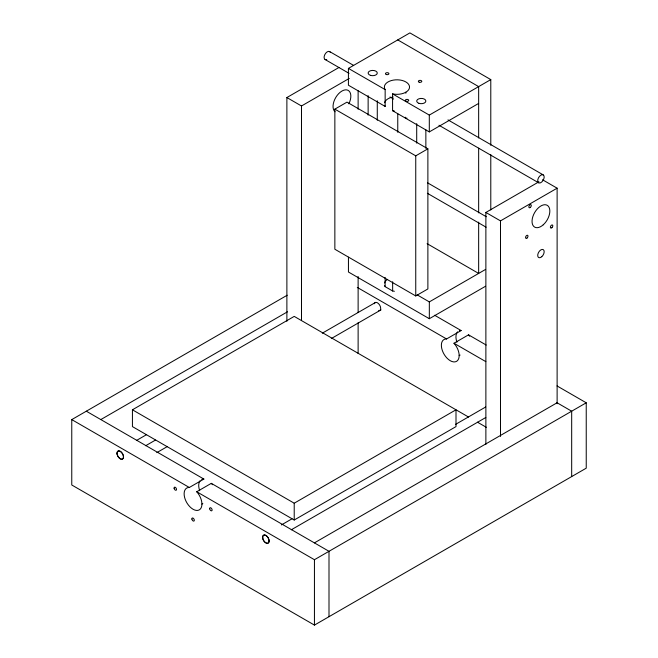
<?xml version="1.0" encoding="UTF-8"?>
<svg xmlns="http://www.w3.org/2000/svg" width="658" height="658" viewBox="0 0 658 658"><rect width="100%" height="100%" fill="white"/><g stroke="black" fill="none" stroke-linecap="round" stroke-linejoin="round"><path stroke-width="0.99" d="M286.88 321.318L286.88 97.548L339.076 67.412M478.654 103.421L429.304 131.913L392.571 110.7L392.571 93.88A12.584 7.263 0 0 0 409.449 87.933A12.584 7.263 0 0 0 395.458 79.857A12.584 7.263 0 0 0 385.152 89.603L385.152 106.415L348.419 85.211L348.419 68.391L409.901 32.9L490.786 79.602L490.786 145.295M286.88 97.548L301.496 105.987L349.275 78.409M334.856 109.138L346.988 102.13L427.881 148.831L427.881 288.944L415.749 295.952L334.856 249.242L334.856 109.138L415.749 155.839L427.881 148.831M392.571 93.88L429.304 115.092L490.786 79.602M557.038 385.933L586.237 402.795L586.237 468.175L314.442 625.1L71.763 484.987L71.763 419.607L287.217 295.212M100.822 419.574L287.497 311.793M132.431 409.794L294.216 503.205L456.002 409.794L456.002 426.606L294.216 520.017L132.431 426.606L132.431 409.794L294.216 316.391L468.562 417.049M485.875 444.421L485.875 212.444L538.96 181.789M485.875 212.444L500.491 220.882L557.12 188.188L557.12 403.741M136.658 440.366L146.43 434.724M322.305 333.187L375.595 302.417M145.681 445.729L155.444 440.087M331.319 338.549L381.064 309.828M156.826 452.622L167.494 446.469M417.106 294.833L429.329 301.899L485.588 269.418M348.444 257.171L348.444 272.009L429.329 318.711L485.538 286.255M329 616.694L329 551.305L211.3 483.35L196.734 491.756A12.584 7.263 60 0 1 200.024 509.35A12.584 7.263 60 0 1 186.033 501.281A12.584 7.263 60 0 1 189.323 487.479L203.881 479.073L86.321 411.201M486.237 345.055L468.537 334.84L453.979 343.246A12.584 7.263 60 0 1 457.261 360.839A12.584 7.263 60 0 1 443.278 352.762A12.584 7.263 60 0 1 446.56 338.96L461.126 330.555L434.609 315.248M201.924 504.094L202.837 503.576M459.169 355.583L460.082 355.057M281.377 524.944L292.037 518.792M455.476 424.435L485.678 406.998M291.288 529.797L485.81 417.485M314.409 542.883L557.087 402.77M196.734 491.756L314.442 559.711L586.237 402.795M397.761 39.908L478.654 86.609L478.654 137.925M329.617 51.554L353.642 65.43M447.991 119.896L543.228 174.888A4.573 2.64 -60 0 1 541.781 181.97A4.573 2.64 -60 0 1 537.816 179.683A4.573 2.64 -60 0 1 543.228 174.888M542.505 179.749L557.12 188.188M348.419 68.391L385.152 89.603M325.036 59.483L349.069 73.359M390.013 96.989L393.574 99.045M438.968 125.259L538.655 182.809M427.535 182.817L486.278 216.729M427.379 193.287L486.122 227.207M427.1 243.657L478.654 273.424L478.654 222.1M384.626 285.638A12.584 7.263 0 0 0 385.127 286.649L392.645 290.992A12.584 7.263 0 0 0 394.397 291.28M357.286 287.423L446.56 338.96M453.979 343.246L485.834 361.637M556.635 402.515L571.679 411.201L571.679 476.581M477.453 422.181L486.344 427.313M71.763 419.607L189.323 487.479M500.491 220.882L500.491 436.435M490.786 154.531L490.786 209.96M478.654 148.19L478.654 212.863M429.304 115.092L429.304 131.913M429.329 301.899L429.329 318.711M425.858 129.791L425.858 148.272M416.703 123.63L416.703 143.14M415.749 155.839L415.749 295.952M405.846 92.21L405.846 93.263M397.761 113.809L397.761 132.291M392.645 281.747L392.645 290.992M385.127 277.405L385.127 286.649M377.281 100.764L377.281 120.266M368.135 95.632L368.135 115.134M358.125 90.746L358.125 109.22M358.125 276.533L358.125 312.46M358.125 322.724L358.125 353.519M314.442 559.711L314.442 625.1M301.496 105.987L301.496 320.52M294.216 503.205L294.216 520.017M456.923 342.193A12.584 7.263 60 0 1 457.614 331.854M459.457 330.744A12.584 7.263 60 0 1 461.126 330.555M468.537 334.84A12.584 7.263 60 0 1 469.672 336.213M374.353 303.716A4.573 2.64 60 0 1 379.641 305.032A4.573 2.64 60 0 1 378.654 310.708M199.687 490.712A12.584 7.263 60 0 1 200.016 480.792M201.702 479.452A12.584 7.263 60 0 1 203.881 479.073M211.3 483.35A12.584 7.263 60 0 1 212.427 484.724M326.738 59.533A4.573 2.64 -60 0 1 324.83 54.589A4.573 2.64 -60 0 1 330.332 52.401M335.037 111.786A12.584 7.263 -60 0 1 335.868 97.31A12.584 7.263 -60 0 1 348.016 90.302A12.584 7.263 -60 0 1 348.855 103.808M384.535 282.981A12.584 7.263 0 0 1 387.504 279.362M394.323 110.988A12.584 7.263 0 0 1 392.571 110.7M385.152 106.415A12.584 7.263 0 0 1 384.642 105.403M384.527 102.73A12.584 7.263 0 0 1 393.13 96.965M407.022 118.193A1.719 0.987 0 0 1 405.303 117.206M117.034 453.806A4.573 2.64 60 0 0 122.265 459.136A4.573 2.64 60 0 0 121.385 452.235A4.573 2.64 60 0 0 117.034 453.806M262.641 537.866A4.573 2.64 60 0 0 267.872 543.204A4.573 2.64 60 0 0 266.992 536.303A4.573 2.64 60 0 0 262.641 537.866A4.573 2.64 60 0 0 267.946 543.245A4.573 2.64 60 0 0 267.058 536.344A4.573 2.64 60 0 0 262.707 537.907M209.696 508.807A1.719 0.987 60 0 0 211.662 510.805A1.719 0.987 60 0 0 211.333 508.215A1.719 0.987 60 0 0 209.696 508.807M191.897 519.08A1.719 0.987 60 0 0 193.863 521.078A1.719 0.987 60 0 0 193.534 518.488A1.719 0.987 60 0 0 191.897 519.08M174.107 488.252A1.719 0.987 60 0 0 176.064 490.251A1.719 0.987 60 0 0 175.735 487.668A1.719 0.987 60 0 0 174.107 488.252M117.099 453.847A4.573 2.64 60 0 0 122.339 459.177A4.573 2.64 60 0 0 121.45 452.276A4.573 2.64 60 0 0 117.099 453.847M543.245 224.806A12.584 7.263 -60 0 0 547.234 205.312A12.584 7.263 -60 0 0 532.347 218.514A12.584 7.263 -60 0 0 543.245 224.806M530.389 207.377A1.719 0.987 -60 0 0 530.932 204.72A1.719 0.987 -60 0 0 528.9 206.522A1.719 0.987 -60 0 0 530.389 207.377M527.083 237.99A1.719 0.987 -60 0 0 527.626 235.334A1.719 0.987 -60 0 0 525.594 237.135A1.719 0.987 -60 0 0 527.083 237.99M551.914 227.684A1.719 0.987 -60 0 0 552.457 225.028A1.719 0.987 -60 0 0 550.425 226.829A1.719 0.987 -60 0 0 551.914 227.684M541.781 256.694A4.573 2.64 -60 0 0 543.228 249.612A4.573 2.64 -60 0 0 537.816 254.407A4.573 2.64 -60 0 0 541.781 256.694M370.421 75.333A4.573 2.64 0 0 0 377.281 73.046A4.573 2.64 0 0 0 370.421 70.76A4.573 2.64 0 0 0 370.421 75.333M418.99 103.339A4.573 2.64 0 0 0 425.858 101.052A4.573 2.64 0 0 0 418.99 98.766A4.573 2.64 0 0 0 418.99 103.339M386.336 74.535A1.719 0.987 0 0 0 388.911 73.68A1.719 0.987 0 0 0 386.336 72.816A1.719 0.987 0 0 0 386.336 74.535M406.167 101.25A1.719 0.987 0 0 0 408.741 100.386A1.719 0.987 0 0 0 406.167 99.531A1.719 0.987 0 0 0 406.167 101.25M419.22 82.201A1.719 0.987 0 0 0 421.794 81.345A1.719 0.987 0 0 0 419.22 80.49A1.719 0.987 0 0 0 419.22 82.201"/></g></svg>
